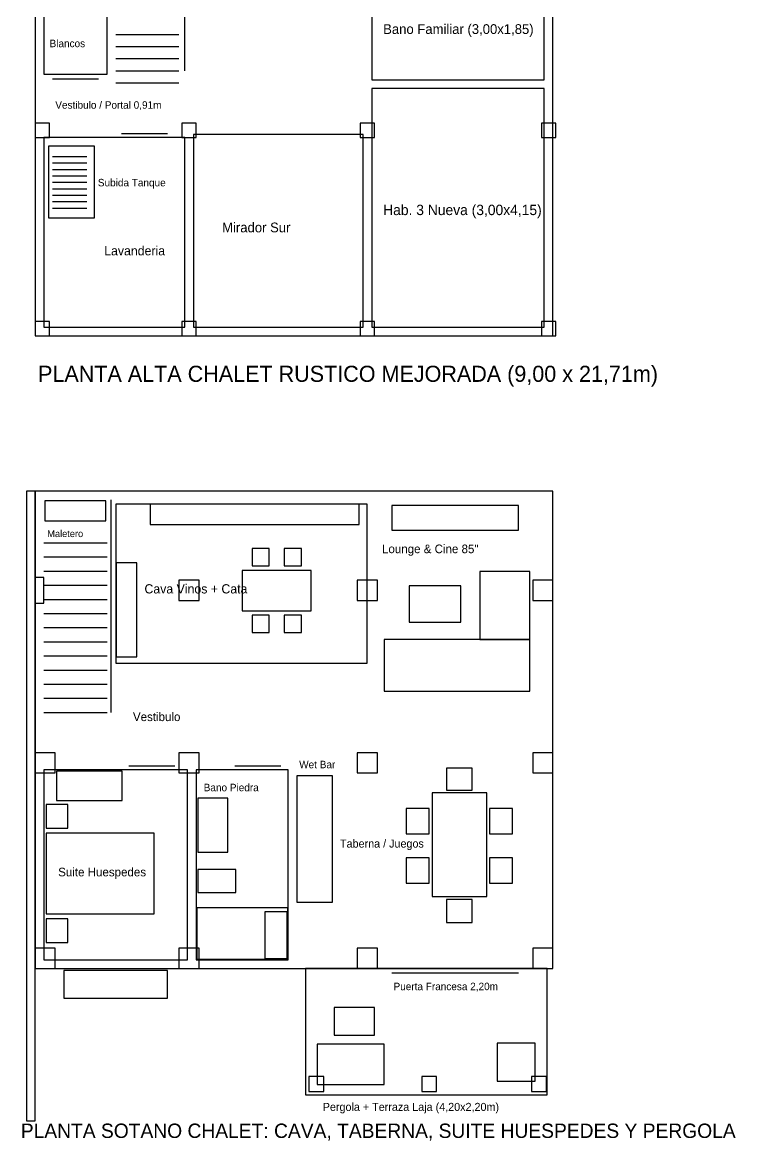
# Model space of a CAD drawing. Header units: metres. Extents: x -0.6 to 96.4, y -1.3 to 40.2.
# Drawn here: x 15.93 to 28.33, y -1 to 18.45 of the extents above; entities that cross this region are included whole.
import ezdxf

# ---------------------------------------------------------------- set-up
doc = ezdxf.new("R2010")
doc.units = ezdxf.units.M
doc.layers.add('PLANTA_SEGUNDO_PISO_2D', color=6, linetype='CONTINUOUS')
doc.layers.add('PLANTA_SOTANO_2D', color=4, linetype='CONTINUOUS')

msp = doc.modelspace()

# ---------------------------------------------------------------- linework, layer by layer
at = {"layer": 'PLANTA_SEGUNDO_PISO_2D', "color": 6}
for p, q in [((16.15, 34.71), (16.15, 13)), ((25.15, 13), (25.15, 34.71)), ((22, 19.3), (22, 17.45)), ((25, 17.45), (25, 19.3)), ((16.3, 18.65), (16.3, 17.55)), ((17.4, 17.55), (17.4, 18.65)), ((16.3, 17.55), (17.4, 17.55)), ((22, 17.45), (25, 17.45)), ((25, 17.3), (22, 17.3)), ((22, 17.3), (22, 13.15)), ((25, 13.15), (25, 17.3)), ((18.75, 16.45), (16.3, 16.45)), ((16.3, 16.45), (16.3, 13.15)), ((18.75, 13.15), (18.75, 16.45)), ((21.85, 16.5), (18.9, 16.5)), ((18.9, 16.5), (18.9, 13.15)), ((21.85, 13.15), (21.85, 16.5)), ((16.3, 13.15), (18.75, 13.15)), ((18.9, 13.15), (21.85, 13.15)), ((22, 13.15), (25, 13.15)), ((16.15, 13), (25.15, 13))]:
    msp.add_line(p, q, dxfattribs=at)
at = {"layer": 'PLANTA_SEGUNDO_PISO_2D', "color": 30}
for p, q in [((18.75, 17.61), (18.75, 20.35)), ((17.18, 16.3), (16.38, 16.3)), ((16.38, 16.3), (16.38, 15.05)), ((17.18, 15.05), (17.18, 16.3)), ((16.45, 16.118), (17.05, 16.118)), ((16.45, 16.006), (17.05, 16.006)), ((16.45, 15.894), (17.05, 15.894)), ((16.45, 15.782), (17.05, 15.782)), ((16.45, 15.67), (17.05, 15.67)), ((16.45, 15.558), (17.05, 15.558)), ((16.45, 15.446), (17.05, 15.446)), ((16.45, 15.334), (17.05, 15.334)), ((16.45, 15.222), (17.05, 15.222)), ((16.38, 15.05), (17.18, 15.05))]:
    msp.add_line(p, q, dxfattribs=at)
at = {"layer": 'PLANTA_SEGUNDO_PISO_2D', "color": 7}
for p, q in [((17.55, 18.2429), (18.65, 18.2429)), ((17.55, 18.0321), (18.65, 18.0321)), ((17.55, 17.8214), (18.65, 17.8214)), ((17.55, 17.6107), (18.65, 17.6107)), ((17.55, 17.4), (18.65, 17.4))]:
    msp.add_line(p, q, dxfattribs=at)
at = {"layer": 'PLANTA_SEGUNDO_PISO_2D', "color": 34}
for p, q in [((16.45, 17.47), (17.25, 17.47)), ((17.65, 16.52), (18.45, 16.52))]:
    msp.add_line(p, q, dxfattribs=at)
at = {"layer": 'PLANTA_SEGUNDO_PISO_2D', "color": 1}
for p, q in [((16.4, 16.7), (16.15, 16.7)), ((16.15, 16.7), (16.15, 16.45)), ((16.4, 16.45), (16.4, 16.7)), ((18.95, 16.7), (18.7, 16.7)), ((18.7, 16.7), (18.7, 16.45)), ((18.95, 16.45), (18.95, 16.7)), ((22.05, 16.7), (21.8, 16.7)), ((21.8, 16.7), (21.8, 16.45)), ((22.05, 16.45), (22.05, 16.7)), ((25.2, 16.7), (24.95, 16.7)), ((24.95, 16.7), (24.95, 16.45)), ((25.2, 16.45), (25.2, 16.7)), ((16.15, 16.45), (16.4, 16.45)), ((18.7, 16.45), (18.95, 16.45)), ((21.8, 16.45), (22.05, 16.45)), ((24.95, 16.45), (25.2, 16.45)), ((16.4, 13.25), (16.15, 13.25)), ((16.15, 13.25), (16.15, 13)), ((16.4, 13), (16.4, 13.25)), ((18.95, 13.25), (18.7, 13.25)), ((18.7, 13.25), (18.7, 13)), ((18.95, 13), (18.95, 13.25)), ((22.05, 13.25), (21.8, 13.25)), ((21.8, 13.25), (21.8, 13)), ((22.05, 13), (22.05, 13.25)), ((25.2, 13.25), (24.95, 13.25)), ((24.95, 13.25), (24.95, 13)), ((25.2, 13), (25.2, 13.25)), ((16.15, 13), (16.4, 13)), ((18.7, 13), (18.95, 13)), ((21.8, 13), (22.05, 13)), ((24.95, 13), (25.2, 13))]:
    msp.add_line(p, q, dxfattribs=at)
at = {"layer": 'PLANTA_SOTANO_2D', "color": 8}
for p, q in [((16.15, 10.3), (16, 10.3)), ((16, 10.3), (16, -0.65)), ((16.15, -0.65), (16.15, 10.3)), ((20.54, 3.05), (18.96, 3.05)), ((18.96, 3.05), (18.96, 2.16)), ((20.53, 2.98), (20.14, 2.98)), ((20.14, 2.98), (20.14, 2.17)), ((20.53, 2.17), (20.53, 2.98)), ((20.54, 2.16), (20.54, 3.05)), ((18.96, 2.16), (20.54, 2.16)), ((20.14, 2.17), (20.53, 2.17)), ((25.05, 2), (20.85, 2)), ((20.85, 2), (20.85, -0.2)), ((25.05, -0.2), (25.05, 2)), ((22.05, 1.32), (21.35, 1.32)), ((21.35, 1.32), (21.35, 0.84)), ((22.05, 0.84), (22.05, 1.32)), ((21.35, 0.84), (22.05, 0.84)), ((20.85, -0.2), (25.05, -0.2)), ((16, -0.65), (16.15, -0.65))]:
    msp.add_line(p, q, dxfattribs=at)
at = {"layer": 'PLANTA_SOTANO_2D', "color": 7}
for p, q in [((25.15, 10.3), (16.15, 10.3)), ((16.15, 10.3), (16.15, 2)), ((25.15, 2), (25.15, 10.3)), ((19.64, 3.72), (18.98, 3.72)), ((18.98, 3.72), (18.98, 3.32)), ((19.64, 3.32), (19.64, 3.72)), ((18.98, 3.32), (19.64, 3.32)), ((16.15, 2), (25.15, 2))]:
    msp.add_line(p, q, dxfattribs=at)
at = {"layer": 'PLANTA_SOTANO_2D', "color": 34}
for p, q in [((17.38, 10.13), (16.32, 10.13)), ((16.32, 10.13), (16.32, 9.78)), ((17.38, 9.78), (17.38, 10.13)), ((17.47, 9.22), (17.47, 9.94)), ((21.92, 10.07), (17.55, 10.07)), ((17.55, 10.07), (17.55, 7.31)), ((21.78, 10.07), (18.15, 10.07)), ((18.15, 10.07), (18.15, 9.72)), ((21.78, 9.72), (21.78, 10.07)), ((21.92, 7.31), (21.92, 10.07)), ((24.55, 10.05), (22.35, 10.05)), ((22.35, 10.05), (22.35, 9.62)), ((24.55, 9.62), (24.55, 10.05)), ((16.32, 9.78), (17.38, 9.78)), ((18.15, 9.72), (21.78, 9.72)), ((22.35, 9.62), (24.55, 9.62)), ((17.92, 9.05), (17.56, 9.05)), ((17.56, 9.05), (17.56, 7.42)), ((17.92, 7.42), (17.92, 9.05)), ((23.55, 8.65), (22.65, 8.65)), ((22.65, 8.65), (22.65, 8.02)), ((23.55, 8.02), (23.55, 8.65)), ((22.65, 8.02), (23.55, 8.02)), ((17.56, 7.42), (17.92, 7.42)), ((17.55, 7.31), (21.92, 7.31)), ((19.25, 7.31), (20.45, 7.31)), ((17.78, 5.52), (18.58, 5.52)), ((19.62, 5.52), (20.42, 5.52)), ((17.66, 5.43), (16.52, 5.43)), ((16.52, 5.43), (16.52, 4.92)), ((17.66, 4.92), (17.66, 5.43)), ((16.52, 4.92), (17.66, 4.92)), ((24, 5.05), (23.05, 5.05)), ((23.05, 5.05), (23.05, 3.25)), ((24, 3.25), (24, 5.05)), ((16.72, 4.85), (16.34, 4.85)), ((16.34, 4.85), (16.34, 4.44)), ((16.72, 4.44), (16.72, 4.85)), ((16.34, 4.44), (16.72, 4.44)), ((23.05, 3.25), (24, 3.25)), ((16.72, 2.86), (16.34, 2.86)), ((16.34, 2.86), (16.34, 2.45)), ((16.72, 2.45), (16.72, 2.86)), ((16.34, 2.45), (16.72, 2.45)), ((22.22, 0.68), (21.05, 0.68)), ((21.05, 0.68), (21.05, -0.02)), ((22.22, -0.02), (22.22, 0.68)), ((24.84, 0.7), (24.18, 0.7)), ((24.18, 0.7), (24.18, 0.04)), ((24.84, 0.04), (24.84, 0.7)), ((21.17, 0.12), (20.91, 0.12)), ((20.91, 0.12), (20.91, -0.14)), ((21.17, -0.14), (21.17, 0.12)), ((23.13, 0.12), (22.87, 0.12)), ((22.87, 0.12), (22.87, -0.14)), ((23.13, -0.14), (23.13, 0.12)), ((24.18, 0.04), (24.84, 0.04)), ((25.04, 0.12), (24.78, 0.12)), ((24.78, 0.12), (24.78, -0.14)), ((25.04, -0.14), (25.04, 0.12)), ((20.91, -0.14), (21.17, -0.14)), ((21.05, -0.02), (22.22, -0.02)), ((22.87, -0.14), (23.13, -0.14)), ((24.78, -0.14), (25.04, -0.14))]:
    msp.add_line(p, q, dxfattribs=at)
at = {"layer": 'PLANTA_SOTANO_2D', "color": 4}
for p, q in [((17.47, 6.45), (17.47, 10.15)), ((18.8, 5.45), (16.3, 5.45)), ((16.3, 5.45), (16.3, 2.15)), ((18.8, 2.15), (18.8, 5.45)), ((20.55, 5.45), (18.95, 5.45)), ((18.95, 5.45), (18.95, 2.15)), ((20.55, 2.15), (20.55, 5.45)), ((16.3, 2.15), (18.8, 2.15)), ((18.95, 2.15), (20.55, 2.15))]:
    msp.add_line(p, q, dxfattribs=at)
at = {"layer": 'PLANTA_SOTANO_2D', "color": 3}
for p, q in [((16.3, 9.4), (17.4, 9.4)), ((16.3, 9.1542), (17.4, 9.1542)), ((16.3, 8.9083), (17.4, 8.9083)), ((16.3, 8.6625), (17.4, 8.6625)), ((16.3, 8.4167), (17.4, 8.4167)), ((16.3, 8.1708), (17.4, 8.1708)), ((16.3, 7.925), (17.4, 7.925)), ((16.3, 7.6792), (17.4, 7.6792)), ((16.3, 7.4333), (17.4, 7.4333)), ((16.3, 7.1875), (17.4, 7.1875)), ((16.3, 6.9417), (17.4, 6.9417)), ((16.3, 6.6958), (17.4, 6.6958)), ((16.3, 6.45), (17.4, 6.45)), ((21.32, 5.35), (20.7, 5.35)), ((20.7, 5.35), (20.7, 3.15)), ((21.32, 3.15), (21.32, 5.35)), ((19.5, 4.96), (18.98, 4.96)), ((18.98, 4.96), (18.98, 4.02)), ((19.5, 4.02), (19.5, 4.96)), ((18.98, 4.02), (19.5, 4.02)), ((20.7, 3.15), (21.32, 3.15)), ((18.45, 1.96), (16.65, 1.96)), ((16.65, 1.96), (16.65, 1.48)), ((18.45, 1.48), (18.45, 1.96)), ((16.65, 1.48), (18.45, 1.48))]:
    msp.add_line(p, q, dxfattribs=at)
at = {"layer": 'PLANTA_SOTANO_2D', "color": 30}
for p, q in [((20.22, 9.3), (19.92, 9.3)), ((19.92, 9.3), (19.92, 9)), ((20.22, 9), (20.22, 9.3)), ((20.78, 9.3), (20.48, 9.3)), ((20.48, 9.3), (20.48, 9)), ((20.78, 9), (20.78, 9.3)), ((19.92, 9), (20.22, 9)), ((20.48, 9), (20.78, 9)), ((20.95, 8.92), (19.75, 8.92)), ((19.75, 8.92), (19.75, 8.22)), ((20.95, 8.22), (20.95, 8.92)), ((24.75, 8.9), (23.88, 8.9)), ((23.88, 8.9), (23.88, 7.72)), ((24.75, 7.72), (24.75, 8.9)), ((19.75, 8.22), (20.95, 8.22)), ((20.22, 8.14), (19.92, 8.14)), ((19.92, 8.14), (19.92, 7.84)), ((20.22, 7.84), (20.22, 8.14)), ((20.78, 8.14), (20.48, 8.14)), ((20.48, 8.14), (20.48, 7.84)), ((20.78, 7.84), (20.78, 8.14)), ((19.92, 7.84), (20.22, 7.84)), ((20.48, 7.84), (20.78, 7.84)), ((24.75, 7.72), (22.22, 7.72)), ((22.22, 7.72), (22.22, 6.82)), ((23.88, 7.72), (24.75, 7.72)), ((24.75, 6.82), (24.75, 7.72)), ((22.22, 6.82), (24.75, 6.82)), ((23.75, 5.48), (23.3, 5.48)), ((23.3, 5.48), (23.3, 5.1)), ((23.75, 5.1), (23.75, 5.48)), ((23.3, 5.1), (23.75, 5.1)), ((23, 4.78), (22.6, 4.78)), ((22.6, 4.78), (22.6, 4.34)), ((23, 4.34), (23, 4.78)), ((24.45, 4.78), (24.05, 4.78)), ((24.05, 4.78), (24.05, 4.34)), ((24.45, 4.34), (24.45, 4.78)), ((18.22, 4.35), (16.34, 4.35)), ((16.34, 4.35), (16.34, 2.95)), ((18.22, 2.95), (18.22, 4.35)), ((22.6, 4.34), (23, 4.34)), ((24.05, 4.34), (24.45, 4.34)), ((23, 3.92), (22.6, 3.92)), ((22.6, 3.92), (22.6, 3.48)), ((23, 3.48), (23, 3.92)), ((24.45, 3.92), (24.05, 3.92)), ((24.05, 3.92), (24.05, 3.48)), ((24.45, 3.48), (24.45, 3.92)), ((22.6, 3.48), (23, 3.48)), ((24.05, 3.48), (24.45, 3.48)), ((23.75, 3.2), (23.3, 3.2)), ((23.3, 3.2), (23.3, 2.8)), ((23.75, 2.8), (23.75, 3.2)), ((16.34, 2.95), (18.22, 2.95)), ((23.3, 2.8), (23.75, 2.8))]:
    msp.add_line(p, q, dxfattribs=at)
at = {"layer": 'PLANTA_SOTANO_2D', "color": 1}
for p, q in [((16.3, 8.8), (16.15, 8.8)), ((16.15, 8.8), (16.15, 8.35)), ((16.3, 8.35), (16.3, 8.8)), ((19, 8.75), (18.65, 8.75)), ((18.65, 8.75), (18.65, 8.4)), ((19, 8.4), (19, 8.75)), ((22.1, 8.75), (21.75, 8.75)), ((21.75, 8.75), (21.75, 8.4)), ((22.1, 8.4), (22.1, 8.75)), ((25.15, 8.75), (24.8, 8.75)), ((24.8, 8.75), (24.8, 8.4)), ((25.15, 8.4), (25.15, 8.75)), ((18.65, 8.4), (19, 8.4)), ((21.75, 8.4), (22.1, 8.4)), ((24.8, 8.4), (25.15, 8.4)), ((16.15, 8.35), (16.3, 8.35)), ((16.5, 5.75), (16.15, 5.75)), ((16.15, 5.75), (16.15, 5.4)), ((16.5, 5.4), (16.5, 5.75)), ((19, 5.75), (18.65, 5.75)), ((18.65, 5.75), (18.65, 5.4)), ((19, 5.4), (19, 5.75)), ((22.1, 5.75), (21.75, 5.75)), ((21.75, 5.75), (21.75, 5.4)), ((22.1, 5.4), (22.1, 5.75)), ((25.15, 5.75), (24.8, 5.75)), ((24.8, 5.75), (24.8, 5.4)), ((25.15, 5.4), (25.15, 5.75)), ((16.15, 5.4), (16.5, 5.4)), ((18.65, 5.4), (19, 5.4)), ((21.75, 5.4), (22.1, 5.4)), ((24.8, 5.4), (25.15, 5.4)), ((16.5, 2.35), (16.15, 2.35)), ((16.15, 2.35), (16.15, 2)), ((16.5, 2), (16.5, 2.35)), ((19, 2.35), (18.65, 2.35)), ((18.65, 2.35), (18.65, 2)), ((19, 2), (19, 2.35)), ((22.1, 2.35), (21.75, 2.35)), ((21.75, 2.35), (21.75, 2)), ((22.1, 2), (22.1, 2.35)), ((25.15, 2.35), (24.8, 2.35)), ((24.8, 2.35), (24.8, 2)), ((25.15, 2), (25.15, 2.35)), ((16.15, 2), (16.5, 2)), ((18.65, 2), (19, 2)), ((21.75, 2), (22.1, 2)), ((24.8, 2), (25.15, 2)), ((22.35, 1.92), (24.55, 1.92))]:
    msp.add_line(p, q, dxfattribs=at)

# ---------------------------------------------------------------- texts
at = {"layer": 'PLANTA_SEGUNDO_PISO_2D', "color": 2}
for s, height, p in [('Bano Familiar (3,00x1,85)', 0.17, (22.2, 18.25)), ('Blancos', 0.13, (16.4, 18.02)), ('Hab. 3 Nueva (3,00x4,15)', 0.18, (22.2, 15.1)), ('Mirador Sur', 0.17, (19.4, 14.8)), ('Lavanderia', 0.16, (17.35, 14.4))]:
    msp.add_text(s, height=height, dxfattribs=at).set_placement(p)
at = {"layer": 'PLANTA_SEGUNDO_PISO_2D', "color": 3}
msp.add_text('Vestibulo / Portal 0,91m', height=0.13, dxfattribs=at).set_placement((16.5, 16.95))
at = {"layer": 'PLANTA_SEGUNDO_PISO_2D', "color": 30}
msp.add_text('Subida Tanque', height=0.13, dxfattribs=at).set_placement((17.24, 15.6))
at = {"layer": 'PLANTA_SEGUNDO_PISO_2D', "color": 6}
msp.add_text('PLANTA ALTA CHALET RUSTICO MEJORADA (9,00 x 21,71m)', height=0.28, dxfattribs=at).set_placement((16.2, 12.2))
at = {"layer": 'PLANTA_SOTANO_2D', "color": 2}
for s, height, p in [('Maletero', 0.12, (16.36, 9.5)), ('Lounge & Cine 85"', 0.15, (22.18, 9.22)), ('Cava Vinos + Cata', 0.16, (18.05, 8.52)), ('Vestibulo', 0.15, (17.85, 6.3)), ('Wet Bar', 0.13, (20.74, 5.48)), ('Bano Piedra', 0.13, (19.08, 5.08)), ('Taberna / Juegos', 0.14, (21.45, 4.1)), ('Suite Huespedes', 0.15, (16.55, 3.6)), ('PLANTA SOTANO CHALET: CAVA, TABERNA, SUITE HUESPEDES Y PERGOLA', 0.25, (15.9, -0.95))]:
    msp.add_text(s, height=height, dxfattribs=at).set_placement(p)
at = {"layer": 'PLANTA_SOTANO_2D', "color": 1}
msp.add_text('Puerta Francesa 2,20m', height=0.13, dxfattribs=at).set_placement((22.38, 1.62))
at = {"layer": 'PLANTA_SOTANO_2D', "color": 30}
msp.add_text('Pergola + Terraza Laja (4,20x2,20m)', height=0.14, dxfattribs=at).set_placement((21.15, -0.48))

doc.saveas('drawing.dxf')
